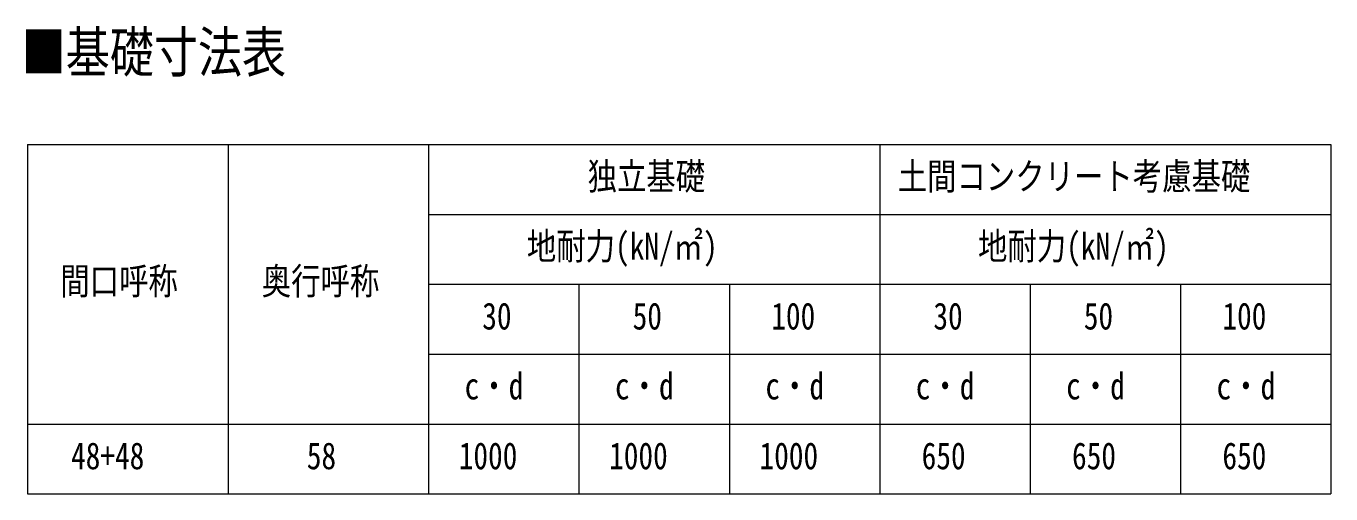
# Model space of a CAD drawing. Units: millimetres, scale not verified. Extents: x -14718 to 14718, y -10396 to 10396.
# Drawn here: x 1491 to 7088, y -2896 to -888 of the extents above; entities that cross this region are included whole.
import ezdxf
from ezdxf.enums import TextEntityAlignment as Align

# ---------------------------------------------------------------- set-up
doc = ezdxf.new("R2010")
doc.units = ezdxf.units.MM
doc.header["$LTSCALE"] = 50
doc.layers.add('0-1_TABLE1', color=7, linetype='Continuous', lineweight=18)
doc.layers.add('0-2_USER1', color=3, linetype='Continuous')
doc.styles.add('ＭＳ ゴシック', font='')
doc.styles.get('ＭＳ ゴシック').set_extended_font_data('MS Gothic')

msp = doc.modelspace()

# ---------------------------------------------------------------- linework, layer by layer
at = {"layer": '0-1_TABLE1'}
for p, q in [((1497.57, -1396.3), (7087.57, -1396.3)), ((1497.57, -1396.3), (1497.57, -2896.3)), ((2357.57, -1396.3), (2357.57, -2896.3)), ((3217.57, -1396.3), (3217.57, -2896.3)), ((5152.57, -1396.3), (5152.57, -2896.3)), ((3217.57, -1696.3), (7087.57, -1696.3)), ((3217.57, -1996.3), (7087.57, -1996.3)), ((3862.57, -1996.3), (3862.57, -2896.3)), ((4507.57, -1996.3), (4507.57, -2896.3)), ((5797.57, -1996.3), (5797.57, -2896.3)), ((6442.57, -1996.3), (6442.57, -2896.3)), ((3217.57, -2296.3), (7087.57, -2296.3)), ((1497.57, -2896.3), (7087.57, -2896.3))]:
    msp.add_line(p, q, dxfattribs=at)
for points in [[(7087.57, -1396.3), (7087.57, -1996.3), (7087.57, -2896.3)], [(1497.57, -2596.3), (2357.57, -2596.3), (7087.57, -2596.3)]]:
    msp.add_lwpolyline(points, dxfattribs=at)

# ---------------------------------------------------------------- texts
at = {"layer": '0-1_TABLE1', "style": 'ＭＳ ゴシック', "width": 0.8}
for s, p in [('独立基礎', (3899.47, -1625.05)), ('土間コンクリート考慮基礎', (5229.67, -1625.05)), ('地耐力(kN/㎡)', (3639.07, -1925.05)), ('地耐力(kN/㎡)', (5574.07, -1925.05)), ('間口呼称', (1637.77, -2075.05)), ('奥行呼称', (2501.97, -2075.05)), ('30', (3447.67, -2225.05)), ('50', (4092.67, -2225.05)), ('100', (4687.27, -2225.05)), ('30', (5382.67, -2225.05)), ('50', (6027.67, -2225.05)), ('100', (6622.27, -2225.05)), ('c・d', (3372.07, -2525.05)), ('c・d', (4017.07, -2525.05)), ('c・d', (4662.07, -2525.05)), ('c・d', (5307.07, -2525.05)), ('c・d', (5952.07, -2525.05)), ('c・d', (6597.07, -2525.05)), ('48+48', (1683.97, -2825.05)), ('58', (2695.17, -2825.05)), ('1000', (3346.87, -2825.05)), ('1000', (3991.87, -2825.05)), ('1000', (4636.87, -2825.05)), ('650', (5332.27, -2825.05)), ('650', (5977.27, -2825.05)), ('650', (6622.27, -2825.05))]:
    msp.add_text(s, height=115.5, dxfattribs=at).set_placement(p, align=Align.BOTTOM_LEFT)
at = {"layer": '0-2_USER1', "style": 'ＭＳ ゴシック', "width": 0.8}
msp.add_text('■基礎寸法表', height=173.2, dxfattribs=at).set_placement((1472.29, -1138.1), align=Align.BOTTOM_LEFT)

doc.saveas('drawing.dxf')
